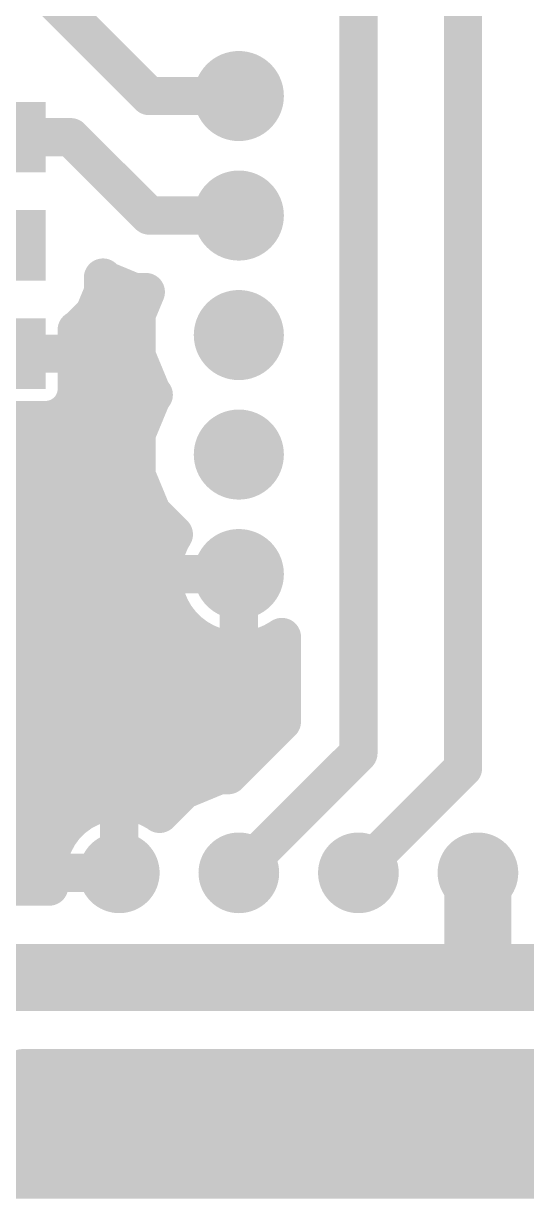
# Model space of a CAD drawing. Extents: x 1 to 49, y 1 to 49.
# Drawn here: x 17.65 to 28.34, y 1.02 to 25.99 of the extents above; entities that cross this region are included whole.
import ezdxf

# ---------------------------------------------------------------- set-up
doc = ezdxf.new("R2010")
doc.units = 0
doc.layers.add('16', color=175, linetype='CONTINUOUS')
doc.layers.add('17', color=82, linetype='CONTINUOUS')

# ---------------------------------------------------------------- blocks, each defined once
blk = doc.blocks.new('ROUNDP')
at = {"const_width": 0.5}
blk.add_lwpolyline([(0, -0.25, 1), (0, 0.25, 1), (0, -0.25)], format="xyb", dxfattribs=at)
blk = doc.blocks.new('RECT')
blk.add_solid([(-0.5, -0.5), (0.5, -0.5), (-0.5, 0.5), (0.5, 0.5)])

msp = doc.modelspace()

# ---------------------------------------------------------------- linework, layer by layer
at = {"layer": '16'}
for points, const_width in [([(26.9875, 31.4325), (26.9875, 10.16)], 0.8128), ([(24.765, 31.115), (24.765, 10.4775)], 0.8128), ([(15.875, 28.8925), (20.32, 24.4475)], 0.8128), ([(20.32, 24.4475), (22.225, 24.4475)], 0.8128), ([(18.655, 23.5725), (17.12, 23.5725)], 0.8128), ([(20.32, 21.9075), (18.655, 23.5725)], 0.8128), ([(22.225, 21.9075), (20.32, 21.9075)], 0.8128), ([(19.3392, 20.28), (19.3392, 20.5894)], 0.8128), ([(19.3392, 20.5894), (19.3992, 20.5294)], 0.8128), ([(19.3992, 20.5294), (19.9966, 20.2819)], 0.8128), ([(19.1536, 19.8319), (19.3392, 20.28)], 0.8128), ([(19.3392, 20.32), (19.9047, 20.32)], 0.8128), ([(19.9966, 20.2819), (20.248, 20.2819)], 0.8128), ([(20.248, 20.2819), (20.0486, 19.8004)], 0.8128), ([(18.8106, 19.4889), (19.1536, 19.8319)], 0.8128), ([(20.0486, 19.8004), (20.0486, 18.9346)], 0.8128), ([(18.7804, 19.4764), (18.8106, 19.4889)], 0.8128), ([(18.7804, 18.9725), (18.7804, 19.4764)], 0.8128), ([(18.8289, 19.5072), (20.0486, 19.5072)], 0.8128), ([(18.7804, 18.9725), (17.12, 18.9725)], 0.8128), ([(17.12, 18.9725), (18.7804, 18.9725)], 0.8128), ([(18.7804, 18.1575), (18.7804, 18.9725)], 0.8128), ([(20.0486, 18.9346), (20.3799, 18.1347)], 0.8128), ([(18.7804, 18.6944), (20.1481, 18.6944)], 0.8128), ([(18.755, 18.0299), (18.7804, 18.1575)], 0.8128), ([(20.3799, 18.1347), (20.4171, 18.0975)], 0.8128), ([(20.4171, 18.0975), (20.3799, 18.0603)], 0.8128), ([(18.633, 17.8015), (18.7052, 17.9097)], 0.8128), ([(18.6865, 17.8816), (20.3059, 17.8816)], 0.8128), ([(18.7052, 17.9097), (18.755, 18.0299)], 0.8128), ([(20.3799, 18.0603), (20.0486, 17.2604)], 0.8128), ([(18.185, 17.5621), (18.3126, 17.5875)], 0.8128), ([(18.3126, 17.5875), (18.4328, 17.6373)], 0.8128), ([(18.4328, 17.6373), (18.541, 17.7095)], 0.8128), ([(18.541, 17.7095), (18.633, 17.8015)], 0.8128), ([(17.12, 17.5621), (18.185, 17.5621)], 0.8128), ([(20.0486, 17.2604), (20.0486, 16.3946)], 0.8128), ([(5.8849, 17.0688), (20.0486, 17.0688)], 0.8128), ([(20.0486, 16.3946), (20.3799, 15.5947)], 0.8128), ([(6.6821, 16.256), (20.106, 16.256)], 0.8128), ([(20.3799, 15.5947), (20.844, 15.1307)], 0.8128), ([(7.396, 15.4432), (20.5314, 15.4432)], 0.8128), ([(20.844, 15.1307), (20.7711, 15.0045)], 0.8128), ([(20.7711, 15.0045), (20.69, 14.8086)], 0.8128), ([(7.6708, 14.6304), (20.6422, 14.6304)], 0.8128), ([(20.6351, 14.6038), (20.6074, 14.3935)], 0.8128), ([(20.69, 14.8086), (20.6351, 14.6038)], 0.8128), ([(20.6074, 14.3935), (20.6074, 14.2875)], 0.8128), ([(20.6074, 14.2875), (22.225, 14.2875)], 0.8128), ([(22.225, 14.2875), (20.6074, 14.2875)], 0.8128), ([(20.6074, 14.2875), (20.6074, 14.1815)], 0.8128), ([(20.6074, 14.1815), (20.6351, 13.9712)], 0.8128), ([(22.225, 14.2875), (22.225, 14.2875)], 0.8128), ([(22.225, 12.6699), (22.225, 14.2875)], 0.8128), ([(22.225, 14.2875), (22.225, 14.2875)], 0.8128), ([(22.225, 14.2875), (22.225, 12.6699)], 0.8128), ([(20.6351, 13.9712), (20.69, 13.7664)], 0.8128), ([(7.6469, 13.8176), (20.6762, 13.8176)], 0.8128), ([(20.69, 13.7664), (20.7711, 13.5705)], 0.8128), ([(22.225, 13.8176), (22.225, 13.8176)], 0.8128), ([(20.7711, 13.5705), (20.8771, 13.3869)], 0.8128), ([(20.8771, 13.3869), (21.0062, 13.2187)], 0.8128), ([(21.0062, 13.2187), (21.1562, 13.0687)], 0.8128), ([(7.2897, 13.0048), (21.2394, 13.0048)], 0.8128), ([(21.1562, 13.0687), (21.3244, 12.9396)], 0.8128), ([(21.3244, 12.9396), (21.508, 12.8336)], 0.8128), ([(21.508, 12.8336), (21.7039, 12.7525)], 0.8128), ([(22.225, 13.0048), (22.225, 13.0048)], 0.8128), ([(22.7461, 12.7525), (22.942, 12.8336)], 0.8128), ([(22.942, 12.8336), (23.1256, 12.9396)], 0.8128), ([(23.1256, 12.9396), (23.1394, 12.9502)], 0.8128), ([(23.1394, 12.9502), (23.1394, 11.1508)], 0.8128), ([(21.7039, 12.7525), (21.9087, 12.6976)], 0.8128), ([(21.9087, 12.6976), (22.119, 12.6699)], 0.8128), ([(22.119, 12.6699), (22.225, 12.6699)], 0.8128), ([(22.225, 12.6699), (22.331, 12.6699)], 0.8128), ([(22.331, 12.6699), (22.5413, 12.6976)], 0.8128), ([(22.5413, 12.6976), (22.7461, 12.7525)], 0.8128), ([(7.0231, 12.192), (23.1394, 12.192)], 0.8128), ([(7.0231, 11.3792), (23.1394, 11.3792)], 0.8128), ([(23.1394, 11.1508), (22.0024, 10.0139)], 0.8128), ([(14.4303, 10.5664), (22.555, 10.5664)], 0.8128), ([(24.765, 10.4775), (22.225, 7.9375)], 0.8128), ([(26.9875, 10.16), (24.765, 7.9375)], 0.8128), ([(21.812, 10.0139), (21.0488, 9.6978)], 0.8128), ([(22.0024, 10.0139), (21.812, 10.0139)], 0.8128), ([(15.0242, 9.7536), (21.1836, 9.7536)], 0.8128), ([(21.0488, 9.6978), (20.5418, 9.1908)], 0.8128), ([(19.1024, 9.3439), (18.8896, 9.2355)], 0.8128), ([(19.3296, 9.4177), (19.1024, 9.3439)], 0.8128), ([(19.5656, 9.4551), (19.3296, 9.4177)], 0.8128), ([(19.685, 9.4551), (19.5656, 9.4551)], 0.8128), ([(19.8044, 9.4551), (19.685, 9.4551)], 0.8128), ([(19.685, 9.4551), (19.685, 7.9375)], 0.8128), ([(19.685, 7.9375), (19.685, 9.4551)], 0.8128), ([(20.0404, 9.4177), (19.8044, 9.4551)], 0.8128), ([(20.2676, 9.3439), (20.0404, 9.4177)], 0.8128), ([(20.4804, 9.2355), (20.2676, 9.3439)], 0.8128), ([(18.6964, 9.0951), (18.5274, 8.9261)], 0.8128), ([(18.8896, 9.2355), (18.6964, 9.0951)], 0.8128), ([(20.5418, 9.1908), (20.4804, 9.2355)], 0.8128), ([(15.2019, 8.9408), (18.5421, 8.9408)], 0.8128), ([(18.5274, 8.9261), (18.387, 8.7329)], 0.8128), ([(19.685, 8.9408), (19.685, 8.9408)], 0.8128), ([(18.387, 8.7329), (18.2786, 8.5201)], 0.8128), ([(18.2786, 8.5201), (18.2048, 8.2929)], 0.8128), ([(15.0662, 8.128), (18.1787, 8.128)], 0.8128), ([(18.2048, 8.2929), (18.1674, 8.0569)], 0.8128), ([(19.685, 8.128), (19.685, 8.128)], 0.8128), ([(27.305, 7.9375), (27.305, 5.715)], 1.4224), ([(18.1674, 8.0569), (18.1674, 7.9375)], 0.8128), ([(18.1674, 7.9375), (19.685, 7.9375)], 0.8128), ([(19.685, 7.9375), (18.1674, 7.9375)], 0.8128), ([(18.1674, 7.9375), (18.1674, 7.8181)], 0.8128), ([(19.685, 7.9375), (19.685, 7.9375)], 0.8128), ([(19.685, 7.9375), (19.685, 7.9375)], 0.8128), ([(18.1948, 7.6454), (16.4435, 7.6454)], 0.8128), ([(18.1674, 7.8181), (18.1948, 7.6454)], 0.8128), ([(16.8275, 5.715), (27.305, 5.715)], 1.4224), ([(27.305, 5.715), (33.3375, 5.715)], 1.4224), ([(16.016, 2.1735), (17.6271, 3.7846)], 0.8128), ([(17.6271, 3.7846), (31.9449, 3.7846)], 0.8128), ([(17.0937, 3.2512), (31.8199, 3.2512)], 0.8128), ([(16.2809, 2.4384), (32.0096, 2.4384)], 0.8128), ([(13.452, 1.6256), (48.5776, 1.6256)], 0.8128), ([(48.5776, 1.4224), (1.4224, 1.4224)], 0.8128)]:
    msp.add_lwpolyline(points, dxfattribs=dict(at, const_width=const_width))
for points, const_width in [([(20.32, 24.6507, 1), (20.32, 24.2443)], 0.4064), ([(20.1763, 24.3038, 1), (20.4637, 24.5912)], 0.4064), ([(22.225, 24.2443, 1), (22.225, 24.6507)], 0.4064), ([(18.7987, 23.7162, 1), (18.5113, 23.4288)], 0.4064), ([(18.655, 23.3693, 1), (18.655, 23.7757)], 0.4064), ([(20.32, 22.1107, 1), (20.32, 21.7043)], 0.4064), ([(20.1763, 21.7638, 1), (20.4637, 22.0512)], 0.4064), ([(22.225, 21.7043, 1), (22.225, 22.1107)], 0.4064), ([(19.5424, 20.5894, 1), (19.136, 20.5894)], 0.4064), ([(19.4829, 20.733, 1), (19.1955, 20.4457)], 0.4064), ([(19.4769, 20.7171, 1), (19.3214, 20.3416)], 0.4064), ([(19.2555, 20.3857, 1), (19.5429, 20.6731)], 0.4064), ([(19.3392, 20.5232, 1), (19.3392, 20.1168)], 0.4064), ([(19.136, 20.28, 1), (19.5424, 20.28)], 0.4064), ([(19.5269, 20.2022, 1), (19.1515, 20.3577)], 0.4064), ([(19.9966, 20.4851, 1), (19.9966, 20.0787)], 0.4064), ([(19.9047, 20.1168, 1), (19.9047, 20.5232)], 0.4064), ([(19.9189, 20.0942, 1), (20.0744, 20.4696)], 0.4064), ([(20.4358, 20.2041, 1), (20.0603, 20.3597)], 0.4064), ([(20.248, 20.0787, 1), (20.248, 20.4851)], 0.4064), ([(19.2973, 19.6882, 1), (19.0099, 19.9756)], 0.4064), ([(18.9659, 19.9096, 1), (19.3413, 19.7541)], 0.4064), ([(20.2518, 19.8004, 1), (19.8454, 19.8004)], 0.4064), ([(19.8609, 19.8782, 1), (20.2363, 19.7227)], 0.4064), ([(18.9836, 19.4764, 1), (18.5772, 19.4764)], 0.4064), ([(18.7026, 19.6641, 1), (18.8582, 19.2887)], 0.4064), ([(18.6669, 19.6326, 1), (18.9543, 19.3452)], 0.4064), ([(18.8289, 19.7104, 1), (18.8289, 19.304)], 0.4064), ([(18.8884, 19.3012, 1), (18.7329, 19.6766)], 0.4064), ([(20.0486, 19.304, 1), (20.0486, 19.7104)], 0.4064), ([(18.9836, 18.9725, 1), (18.5772, 18.9725)], 0.4064), ([(18.7804, 18.7693, 1), (18.7804, 19.1757)], 0.4064), ([(18.7804, 18.7693, 1), (18.7804, 19.1757)], 0.4064), ([(20.2363, 19.0123, 1), (19.8609, 18.8568)], 0.4064), ([(18.5772, 18.9725, 1), (18.9836, 18.9725)], 0.4064), ([(18.7804, 18.8976, 1), (18.7804, 18.4912)], 0.4064), ([(19.8454, 18.9346, 1), (20.2518, 18.9346)], 0.4064), ([(20.1481, 18.4912, 1), (20.1481, 18.8976)], 0.4064), ([(18.9797, 18.1178, 1), (18.5811, 18.1971)], 0.4064), ([(20.5236, 18.2784, 1), (20.2363, 17.991)], 0.4064), ([(20.5608, 17.9538, 1), (20.2734, 18.2412)], 0.4064), ([(18.6865, 18.0848, 1), (18.6865, 17.6784)], 0.4064), ([(18.8742, 17.7968, 1), (18.5363, 18.0226)], 0.4064), ([(18.5557, 18.0695, 1), (18.9543, 17.9902)], 0.4064), ([(18.9428, 17.9521, 1), (18.5673, 18.1076)], 0.4064), ([(18.5772, 18.1575, 1), (18.9836, 18.1575)], 0.4064), ([(20.2363, 18.204, 1), (20.5236, 17.9166)], 0.4064), ([(20.5677, 17.9826, 1), (20.1922, 18.1381)], 0.4064), ([(20.1922, 18.0569, 1), (20.5677, 18.2124)], 0.4064), ([(20.2734, 17.9538, 1), (20.5608, 18.2412)], 0.4064), ([(20.3059, 17.6784, 1), (20.3059, 18.0848)], 0.4064), ([(18.3199, 17.8062, 1), (18.5457, 17.4683)], 0.4064), ([(18.3523, 17.3882, 1), (18.273, 17.7868)], 0.4064), ([(18.3973, 17.8532, 1), (18.6847, 17.5659)], 0.4064), ([(18.5106, 17.4495, 1), (18.3551, 17.825)], 0.4064), ([(18.6539, 17.5406, 1), (18.4281, 17.8785)], 0.4064), ([(18.464, 17.9144, 1), (18.8019, 17.6886)], 0.4064), ([(18.7766, 17.6578, 1), (18.4893, 17.9452)], 0.4064), ([(18.5175, 17.9874, 1), (18.893, 17.8319)], 0.4064), ([(18.1454, 17.7614, 1), (18.2247, 17.3628)], 0.4064), ([(18.2349, 17.7752, 1), (18.3904, 17.3997)], 0.4064), ([(18.185, 17.3589, 1), (18.185, 17.7653)], 0.4064), ([(20.2518, 17.2604, 1), (19.8454, 17.2604)], 0.4064), ([(19.8609, 17.3382, 1), (20.2363, 17.1827)], 0.4064), ([(20.0486, 16.8656, 1), (20.0486, 17.272)], 0.4064), ([(20.2363, 16.4723, 1), (19.8609, 16.3168)], 0.4064), ([(19.8454, 16.3946, 1), (20.2518, 16.3946)], 0.4064), ([(20.106, 16.0528, 1), (20.106, 16.4592)], 0.4064), ([(20.5236, 15.7384, 1), (20.2363, 15.451)], 0.4064), ([(20.1922, 15.5169, 1), (20.5677, 15.6724)], 0.4064), ([(20.5314, 15.24, 1), (20.5314, 15.6464)], 0.4064), ([(21.0199, 15.0291, 1), (20.668, 15.2323)], 0.4064), ([(20.5951, 15.1061, 1), (20.9471, 14.9029)], 0.4064), ([(20.9588, 14.9267, 1), (20.5834, 15.0822)], 0.4064), ([(20.7003, 14.987, 1), (20.9876, 15.2743)], 0.4064), ([(20.8365, 14.5772, 1), (20.4336, 14.6303)], 0.4064), ([(20.5022, 14.8863, 1), (20.8777, 14.7308)], 0.4064), ([(20.8862, 14.756, 1), (20.4937, 14.8612)], 0.4064), ([(20.6422, 14.4272, 1), (20.6422, 14.8336)], 0.4064), ([(20.8106, 14.3935, 1), (20.4042, 14.3935)], 0.4064), ([(20.4388, 14.6563, 1), (20.8314, 14.5512)], 0.4064), ([(20.6074, 14.4907, 1), (20.6074, 14.0843)], 0.4064), ([(20.6074, 14.4907, 1), (20.6074, 14.0843)], 0.4064), ([(20.8106, 14.2875, 1), (20.4042, 14.2875)], 0.4064), ([(20.4059, 14.42, 1), (20.8089, 14.367)], 0.4064), ([(20.8089, 14.208, 1), (20.4059, 14.155)], 0.4064), ([(20.4042, 14.2875, 1), (20.8106, 14.2875)], 0.4064), ([(22.4282, 14.2875, 1), (22.0218, 14.2875)], 0.4064), ([(22.4282, 14.2875, 1), (22.0218, 14.2875)], 0.4064), ([(22.225, 14.4907, 1), (22.225, 14.0843)], 0.4064), ([(22.4282, 14.2875, 1), (22.0218, 14.2875)], 0.4064), ([(22.0218, 14.2875, 1), (22.4282, 14.2875)], 0.4064), ([(22.225, 14.0843, 1), (22.225, 14.4907)], 0.4064), ([(22.225, 14.0843, 1), (22.225, 14.4907)], 0.4064), ([(22.225, 14.0843, 1), (22.225, 14.4907)], 0.4064), ([(20.4042, 14.1815, 1), (20.8106, 14.1815)], 0.4064), ([(20.8314, 14.0238, 1), (20.4388, 13.9187)], 0.4064), ([(20.4336, 13.9447, 1), (20.8365, 13.9978)], 0.4064), ([(20.8777, 13.8442, 1), (20.5022, 13.6887)], 0.4064), ([(20.4937, 13.7138, 1), (20.8862, 13.819)], 0.4064), ([(20.6762, 13.6144, 1), (20.6762, 14.0208)], 0.4064), ([(22.225, 14.0208, 1), (22.225, 13.6144)], 0.4064), ([(22.225, 13.6144, 1), (22.225, 14.0208)], 0.4064), ([(20.9471, 13.6721, 1), (20.5951, 13.4689)], 0.4064), ([(20.5834, 13.4928, 1), (20.9588, 13.6483)], 0.4064), ([(21.0383, 13.5106, 1), (20.7159, 13.2632)], 0.4064), ([(20.7012, 13.2853, 1), (21.0531, 13.4885)], 0.4064), ([(21.1499, 13.3623, 1), (20.8625, 13.075)], 0.4064), ([(20.845, 13.095, 1), (21.1674, 13.3424)], 0.4064), ([(21.2799, 13.2299, 1), (21.0325, 12.9075)], 0.4064), ([(21.0125, 12.925, 1), (21.2998, 13.2124)], 0.4064), ([(21.426, 13.1156, 1), (21.2228, 12.7637)], 0.4064), ([(21.2007, 12.7784, 1), (21.4481, 13.1008)], 0.4064), ([(21.2394, 12.8016, 1), (21.2394, 13.208)], 0.4064), ([(21.5858, 13.0213, 1), (21.4303, 12.6459)], 0.4064), ([(22.225, 13.208, 1), (22.225, 12.8016)], 0.4064), ([(22.225, 12.8016, 1), (22.225, 13.208)], 0.4064), ([(23.0197, 12.6459, 1), (22.8642, 13.0213)], 0.4064), ([(23.0019, 13.1008, 1), (23.2493, 12.7784)], 0.4064), ([(23.3426, 12.9502, 1), (22.9362, 12.9502)], 0.4064), ([(23.2631, 12.789, 1), (23.0157, 13.1114)], 0.4064), ([(23.2272, 12.7637, 1), (23.024, 13.1156)], 0.4064), ([(21.4064, 12.6576, 1), (21.6096, 13.0096)], 0.4064), ([(21.7565, 12.9487, 1), (21.6513, 12.5562)], 0.4064), ([(21.6262, 12.5647, 1), (21.7817, 12.9402)], 0.4064), ([(21.9353, 12.899, 1), (21.8822, 12.4961)], 0.4064), ([(21.8562, 12.5013, 1), (21.9613, 12.8939)], 0.4064), ([(22.119, 12.8731, 1), (22.119, 12.4667)], 0.4064), ([(22.225, 12.8731, 1), (22.225, 12.4667)], 0.4064), ([(22.0925, 12.4684, 1), (22.1455, 12.8714)], 0.4064), ([(22.3045, 12.8714, 1), (22.3575, 12.4684)], 0.4064), ([(22.225, 12.4667, 1), (22.225, 12.8731)], 0.4064), ([(22.331, 12.4667, 1), (22.331, 12.8731)], 0.4064), ([(22.4887, 12.8939, 1), (22.5938, 12.5013)], 0.4064), ([(22.5678, 12.4961, 1), (22.5147, 12.899)], 0.4064), ([(22.6683, 12.9402, 1), (22.8238, 12.5647)], 0.4064), ([(22.7987, 12.5562, 1), (22.6935, 12.9487)], 0.4064), ([(22.8404, 13.0096, 1), (23.0436, 12.6576)], 0.4064), ([(22.0218, 12.6699, 1), (22.4282, 12.6699)], 0.4064), ([(22.0218, 12.6699, 1), (22.4282, 12.6699)], 0.4064), ([(23.1394, 11.9888, 1), (23.1394, 12.3952)], 0.4064), ([(23.1394, 11.176, 1), (23.1394, 11.5824)], 0.4064), ([(23.2831, 11.0072, 1), (22.9957, 11.2945)], 0.4064), ([(22.9362, 11.1508, 1), (23.3426, 11.1508)], 0.4064), ([(22.555, 10.3632, 1), (22.555, 10.7696)], 0.4064), ([(24.9087, 10.3338, 1), (24.6213, 10.6212)], 0.4064), ([(24.5618, 10.4775, 1), (24.9682, 10.4775)], 0.4064), ([(27.1312, 10.0163, 1), (26.8438, 10.3037)], 0.4064), ([(21.812, 10.2171, 1), (21.812, 9.8107)], 0.4064), ([(21.8897, 9.8262, 1), (21.7342, 10.2016)], 0.4064), ([(21.8588, 10.1576, 1), (22.1461, 9.8702)], 0.4064), ([(22.0024, 9.8107, 1), (22.0024, 10.2171)], 0.4064), ([(26.7843, 10.16, 1), (27.1907, 10.16)], 0.4064), ([(20.9711, 9.8855, 1), (21.1266, 9.5101)], 0.4064), ([(21.1925, 9.5541, 1), (20.9051, 9.8415)], 0.4064), ([(21.1836, 9.5504, 1), (21.1836, 9.9568)], 0.4064), ([(19.0396, 9.5372, 1), (19.1652, 9.1507)], 0.4064), ([(19.1947, 9.1629, 1), (19.0102, 9.525)], 0.4064), ([(19.2978, 9.6184, 1), (19.3614, 9.217)], 0.4064), ([(19.3924, 9.2245, 1), (19.2668, 9.611)], 0.4064), ([(19.5656, 9.6583, 1), (19.5656, 9.2519)], 0.4064), ([(19.685, 9.6583, 1), (19.685, 9.2519)], 0.4064), ([(19.8882, 9.4551, 1), (19.4818, 9.4551)], 0.4064), ([(19.8882, 9.4551, 1), (19.4818, 9.4551)], 0.4064), ([(19.5973, 9.2544, 1), (19.5338, 9.6558)], 0.4064), ([(19.8362, 9.6558, 1), (19.7726, 9.2544)], 0.4064), ([(19.685, 9.2519, 1), (19.685, 9.6583)], 0.4064), ([(19.8044, 9.2519, 1), (19.8044, 9.6583)], 0.4064), ([(20.1032, 9.611, 1), (19.9776, 9.2245)], 0.4064), ([(20.0086, 9.217, 1), (20.0722, 9.6184)], 0.4064), ([(20.3598, 9.525, 1), (20.1753, 9.1629)], 0.4064), ([(20.2048, 9.1507, 1), (20.3303, 9.5372)], 0.4064), ([(18.84, 8.9514, 1), (18.5527, 9.2387)], 0.4064), ([(18.7974, 9.4165, 1), (18.9819, 9.0544)], 0.4064), ([(19.009, 9.0711, 1), (18.7702, 9.3999)], 0.4064), ([(20.5998, 9.3999, 1), (20.361, 9.0711)], 0.4064), ([(20.3982, 9.3345, 1), (20.6855, 9.0471)], 0.4064), ([(20.3881, 9.0544, 1), (20.5726, 9.4165)], 0.4064), ([(20.4224, 9.0264, 1), (20.6613, 9.3552)], 0.4064), ([(18.3838, 9.0698, 1), (18.6711, 8.7825)], 0.4064), ([(18.6918, 8.8067, 1), (18.363, 9.0456)], 0.4064), ([(18.5769, 9.2595, 1), (18.8158, 8.9307)], 0.4064), ([(18.5421, 8.7376, 1), (18.5421, 9.144)], 0.4064), ([(19.685, 9.144, 1), (19.685, 8.7376)], 0.4064), ([(19.685, 8.7376, 1), (19.685, 9.144)], 0.4064), ([(18.2226, 8.8523, 1), (18.5514, 8.6135)], 0.4064), ([(18.5681, 8.6406, 1), (18.206, 8.8251)], 0.4064), ([(18.0975, 8.6123, 1), (18.4596, 8.4278)], 0.4064), ([(18.4718, 8.4573, 1), (18.0853, 8.5828)], 0.4064), ([(18.0115, 8.3557, 1), (18.398, 8.2301)], 0.4064), ([(18.4055, 8.2611, 1), (18.0041, 8.3247)], 0.4064), ([(18.1787, 7.9248, 1), (18.1787, 8.3312)], 0.4064), ([(19.685, 8.3312, 1), (19.685, 7.9248)], 0.4064), ([(19.685, 7.9248, 1), (19.685, 8.3312)], 0.4064), ([(27.6606, 7.9375, 1), (26.9494, 7.9375)], 0.7112), ([(18.3706, 8.0569, 1), (17.9642, 8.0569)], 0.4064), ([(18.1674, 8.1407, 1), (18.1674, 7.7343)], 0.4064), ([(18.1674, 8.1407, 1), (18.1674, 7.7343)], 0.4064), ([(18.3706, 7.9375, 1), (17.9642, 7.9375)], 0.4064), ([(17.9667, 8.0887, 1), (18.3681, 8.0251)], 0.4064), ([(19.685, 8.1407, 1), (19.685, 7.7343)], 0.4064), ([(19.8882, 7.9375, 1), (19.4818, 7.9375)], 0.4064), ([(19.685, 7.7343, 1), (19.685, 8.1407)], 0.4064), ([(19.685, 7.7343, 1), (19.685, 8.1407)], 0.4064), ([(19.685, 7.7343, 1), (19.685, 8.1407)], 0.4064), ([(22.0813, 8.0812, 1), (22.3687, 7.7938)], 0.4064), ([(24.6213, 8.0812, 1), (24.9087, 7.7938)], 0.4064), ([(18.3681, 7.8499, 1), (17.9667, 7.7863)], 0.4064), ([(17.9642, 7.9375, 1), (18.3706, 7.9375)], 0.4064), ([(17.9642, 7.8181, 1), (18.3706, 7.8181)], 0.4064), ([(18.1948, 7.4422, 1), (18.1948, 7.8486)], 0.4064), ([(19.4818, 7.9375, 1), (19.8882, 7.9375)], 0.4064), ([(19.4818, 7.9375, 1), (19.8882, 7.9375)], 0.4064), ([(19.4818, 7.9375, 1), (19.8882, 7.9375)], 0.4064), ([(17.9941, 7.6136, 1), (18.3954, 7.6772)], 0.4064), ([(27.305, 6.0706, 1), (27.305, 5.3594)], 0.7112), ([(27.305, 5.3594, 1), (27.305, 6.0706)], 0.7112), ([(26.9494, 5.715, 1), (27.6606, 5.715)], 0.7112), ([(17.6271, 3.9878, 1), (17.6271, 3.5814)], 0.4064), ([(17.7708, 3.6409, 1), (17.4834, 3.9283)], 0.4064)]:
    msp.add_lwpolyline(points, format="xyb", dxfattribs=dict(at, const_width=const_width))

# ---------------------------------------------------------------- block references
at = {"layer": '16', "xscale": 1.5, "yscale": 2, "rotation": 270}
for p in [(17.12, 23.5725), (17.12, 21.2725), (17.12, 18.9725)]:
    msp.add_blockref('RECT', p, dxfattribs=at)
at = {"layer": '17', "xscale": 1.9144, "yscale": 1.9144}
for p in [(22.225, 24.4475), (22.225, 24.4475), (22.225, 21.9075), (22.225, 21.9075), (22.225, 19.3675), (22.225, 19.3675), (22.225, 16.8275), (22.225, 16.8275), (22.225, 14.2875), (22.225, 14.2875)]:
    msp.add_blockref('ROUNDP', p, dxfattribs=at)
at = {"layer": '17', "xscale": 1.7144, "yscale": 1.7144, "rotation": 180}
for p in [(19.685, 7.9375), (19.685, 7.9375), (22.225, 7.9375), (22.225, 7.9375), (24.765, 7.9375), (24.765, 7.9375), (27.305, 7.9375), (27.305, 7.9375)]:
    msp.add_blockref('ROUNDP', p, dxfattribs=at)

doc.saveas('drawing.dxf')
